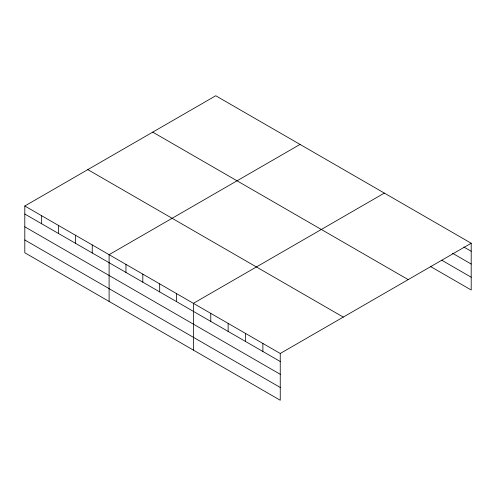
<?xml version="1.0" encoding="UTF-8"?>
<svg xmlns="http://www.w3.org/2000/svg" width="496" height="496" viewBox="0 0 496 496"><rect width="100%" height="100%" fill="white"/><g stroke="black" fill="none" stroke-linecap="round" stroke-linejoin="round"><path stroke-width="0.74" d="M280.252 374.294L280.252 353.481L24.8 206.001L24.8 252.762L280.252 400.247L280.252 374.294L24.8 226.808M24.8 206.001L215.748 95.753L471.2 243.238L471.2 289.999L430.447 266.47M300.049 144.423L109.101 254.671L109.101 301.432M384.344 193.093L193.397 303.335L193.397 350.102M280.252 353.481L471.2 243.238M463.853 247.027L471.2 251.267M452.495 253.251L471.2 264.052M441.806 260.245L471.2 277.221M152.737 132.134L408.189 279.62M87.811 169.62L343.263 317.099M24.8 214.03L280.252 361.51M24.8 239.977L280.252 387.463M262.88 343.455L262.88 351.484M245.508 333.424L245.508 341.453M228.141 323.398L228.141 331.427M210.769 313.367L210.769 321.396M176.539 293.601L176.539 301.63M159.681 283.873L159.681 291.896M142.817 274.139L142.817 282.162M125.959 264.405L125.959 272.428M92.237 244.937L92.237 252.966M75.38 235.203L75.38 243.232M58.522 225.469L58.522 233.498M41.658 215.735L41.658 223.764"/></g></svg>
